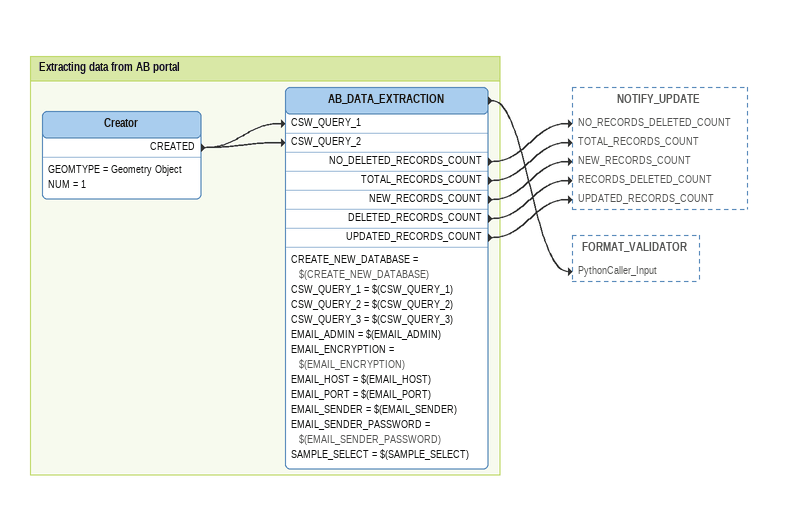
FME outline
Bookmark: Extracting data from AB portal
Creator
    GEOMTYPE = Geometry Object
    NUM = 1
    CREATED -> AB_DATA_EXTRACTION [CSW_QUERY_1]
    CREATED -> AB_DATA_EXTRACTION [CSW_QUERY_2]
AB_DATA_EXTRACTION
    CREATE_NEW_DATABASE = $(CREATE_NEW_DATABASE)
    CSW_QUERY_1 = $(CSW_QUERY_1)
    CSW_QUERY_2 = $(CSW_QUERY_2)
    CSW_QUERY_3 = $(CSW_QUERY_3)
    EMAIL_ADMIN = $(EMAIL_ADMIN)
    EMAIL_ENCRYPTION = $(EMAIL_ENCRYPTION)
    EMAIL_HOST = $(EMAIL_HOST)
    EMAIL_PORT = $(EMAIL_PORT)
    EMAIL_SENDER = $(EMAIL_SENDER)
    EMAIL_SENDER_PASSWORD = $(EMAIL_SENDER_PASSWORD)
    SAMPLE_SELECT = $(SAMPLE_SELECT)
    NO_DELETED_RECORDS_COUNT -> NOTIFY_UPDATE [NO_RECORDS_DELETED_COUNT]
    TOTAL_RECORDS_COUNT -> NOTIFY_UPDATE [TOTAL_RECORDS_COUNT]
    NEW_RECORDS_COUNT -> NOTIFY_UPDATE [NEW_RECORDS_COUNT]
    DELETED_RECORDS_COUNT -> NOTIFY_UPDATE [RECORDS_DELETED_COUNT]
    -> FORMAT_VALIDATOR [PythonCaller_Input]
    UPDATED_RECORDS_COUNT -> NOTIFY_UPDATE [UPDATED_RECORDS_COUNT]
